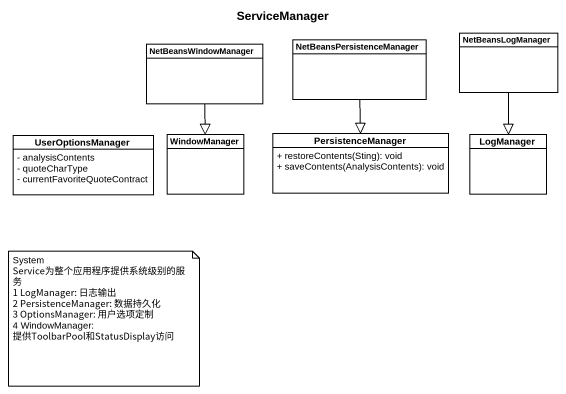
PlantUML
@startuml
title ServiceManager
hide circle
hide empty members
skinparam classAttributeIconSize 0
class NetBeansWindowManager
class NetBeansPersistenceManager
class NetBeansLogManager
class UserOptionsManager {
  - analysisContents
  - quoteCharType
  - currentFavoriteQuoteContract
}
class WindowManager
class PersistenceManager {
  + restoreContents(Sting): void
  + saveContents(AnalysisContents): void
}
class LogManager
NetBeansWindowManager --|> WindowManager
NetBeansPersistenceManager --|> PersistenceManager
NetBeansLogManager --|> LogManager
note as N1
  System Service为整个应用程序提供系统级别的服务
  1 LogManager: 日志输出
  2 PersistenceManager: 数据持久化
  3 OptionsManager: 用户选项定制
  4 WindowManager: 提供ToolbarPool和StatusDisplay访问
end note
@enduml
